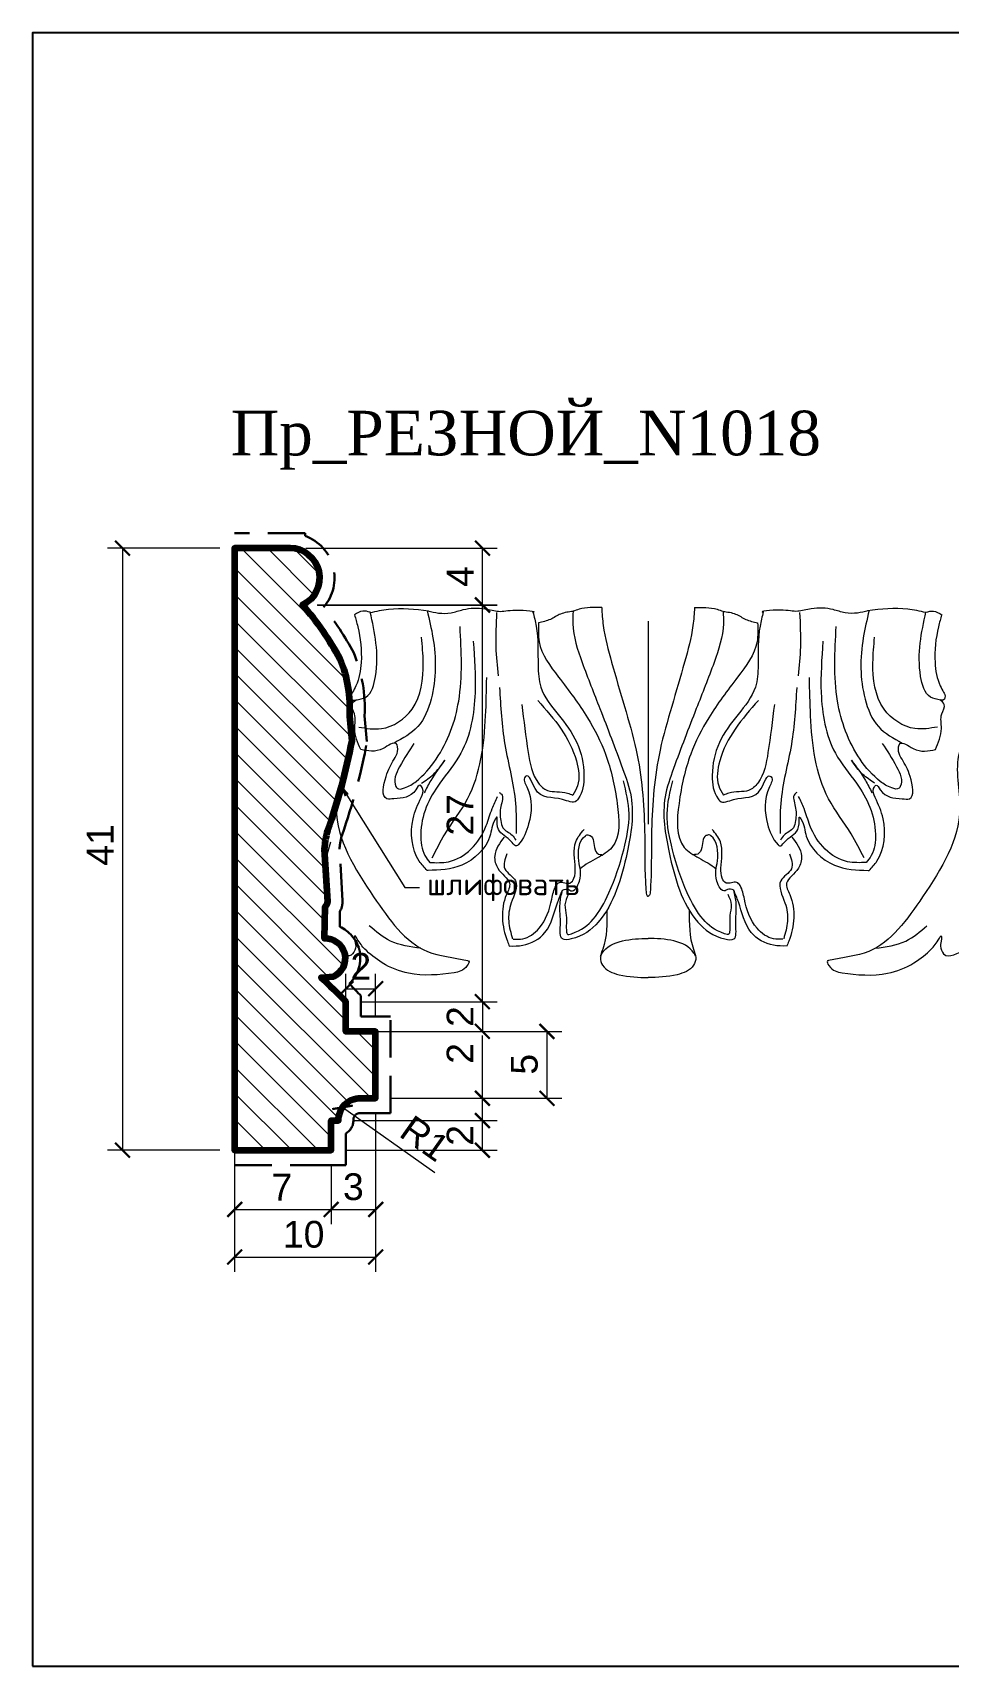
# Model space of a CAD drawing. Header units: millimetres. Extents: x 1315 to 1486, y 1419 to 1529.
# Drawn here: x 1315.1 to 1376.8, y 1419.3 to 1529.3 of the extents above; entities that cross this region are included whole.
import ezdxf
from ezdxf import colors
from ezdxf.entities.mleader import LeaderData, LeaderLine
from ezdxf.math import Vec2, Vec3

# ---------------------------------------------------------------- set-up
doc = ezdxf.new("R2010")
doc.units = ezdxf.units.MM
doc.linetypes.add('HIDDEN', pattern=[0.375, 0.25, -0.125])
for name, color, linetype, lineweight in [('0.15', 7, 'Continuous', 15), ('линия 50', 1, 'Continuous', 140), ('служебный слой РАЗМЕРЫ', 7, 'Continuous', 9)]:
    doc.layers.add(name, color=color, linetype=linetype, lineweight=lineweight)
doc.layers.add('Outside panel', color=7, linetype='Continuous', lineweight=18, true_color=0x7f5e57)
doc.layers.add('размеры в модели', color=7, linetype='Continuous')
doc.styles.add('ELECT', font='times.ttf')
doc.styles.get("Standard").update_dxf_attribs({"font": 'arial.ttf'})
doc.styles.add('ЕСКД профили текст', font='isocpeur.ttf')
doc.dimstyles.new('M_1', dxfattribs={"dimtxt": 1.8, "dimasz": 1, "dimexe": 1, "dimexo": 1, "dimgap": 0.6, "dimtad": 1, "dimdec": 0, "dimdsep": 46, "dimtxsty": 'Standard', "dimblk": 'ARCHTICK', "dimcen": -5, "dimclrd": 7, "dimclre": 7, "dimclrt": 7, "dimadec": 0, "dimazin": 0, "dimtfac": 1, "dimtdec": 0, "dimtmove": 0, "dimatfit": 3, "dimfxl": 1, "dimtolj": 1, "dimtzin": 0, "dimlwd": 5, "dimlwe": 5, "dimarcsym": 0})

# ---------------------------------------------------------------- blocks, each defined once
blk = doc.blocks.new('_ArchTick')
at = {"color": 0, "linetype": 'ByBlock', "const_width": 0.15}
blk.add_lwpolyline([(-0.5, -0.5), (0.5, 0.5)], dxfattribs=at)
blk = doc.blocks.new('*D13')
at = {"layer": 'Defpoints', "color": 0, "ltscale": 1000, "transparency": 16777216}
for p in [(1332.492725626344, 1494.554539675559), (1345.391063449915, 1494.554539675559), (1333.261223725287, 1490.737506206101)]:
    blk.add_point(p, dxfattribs=at)
at = {"layer": 'размеры в модели', "color": 7, "lineweight": 5, "ltscale": 1000, "transparency": 16777216}
for p, q in [((1333.492725626344, 1494.554539675559), (1346.391063449915, 1494.554539675559)), ((1345.391063449915, 1490.737506206101), (1345.391063449915, 1494.554539675559)), ((1334.261223725287, 1490.737506206101), (1346.391063449915, 1490.737506206101))]:
    blk.add_line(p, q, dxfattribs=at)
for p, rotation in [((1345.391063449915, 1494.554539675559), 90), ((1345.391063449915, 1490.737506206101), 270)]:
    blk.add_blockref('_ArchTick', p, dxfattribs=dict(at, rotation=rotation))
at = {"layer": 'размеры в модели', "color": 7, "ltscale": 1000, "transparency": 16777216, "insert": (1343.891063449915, 1492.64602294088), "char_height": 1.8, "attachment_point": 5, "rotation": 90}
blk.add_mtext('\\A1;4', dxfattribs=at)
blk = doc.blocks.new('*D12')
at = {"layer": 'Defpoints', "color": 0, "ltscale": 1000, "transparency": 16777216}
for p in [(1333.276792622939, 1490.719839302296), (1345.391063449915, 1490.719839302296), (1336.197555698524, 1464.016533544167)]:
    blk.add_point(p, dxfattribs=at)
at = {"layer": 'размеры в модели', "color": 7, "lineweight": 5, "ltscale": 1000, "transparency": 16777216}
for p, q in [((1334.276792622939, 1490.719839302296), (1346.391063449915, 1490.719839302296)), ((1345.391063449915, 1464.016533544167), (1345.391063449915, 1490.719839302296)), ((1337.197555698524, 1464.016533544167), (1346.391063449915, 1464.016533544167))]:
    blk.add_line(p, q, dxfattribs=at)
for p, rotation in [((1345.391063449915, 1490.719839302296), 90), ((1345.391063449915, 1464.016533544167), 270)]:
    blk.add_blockref('_ArchTick', p, dxfattribs=dict(at, rotation=rotation))
at = {"layer": 'размеры в модели', "color": 7, "ltscale": 1000, "transparency": 16777216, "insert": (1343.887379957419, 1476.598952383105), "char_height": 1.8, "attachment_point": 5, "rotation": 90}
blk.add_mtext('\\A1;27', dxfattribs=at)
blk = doc.blocks.new('*D11')
at = {"layer": 'Defpoints', "color": 0, "ltscale": 1000, "transparency": 16777216}
for p in [(1338.197555698524, 1457.516533544196), (1335.197555698524, 1454.016533544225), (1338.197555698524, 1450.027645040765)]:
    blk.add_point(p, dxfattribs=at)
at = {"layer": 'размеры в модели', "color": 7, "lineweight": 5, "ltscale": 1000, "transparency": 16777216}
for p, q in [((1338.197555698524, 1456.516533544196), (1338.197555698524, 1449.027645040765)), ((1335.197555698524, 1453.016533544225), (1335.197555698524, 1449.027645040765)), ((1335.197555698524, 1450.027645040765), (1338.197555698524, 1450.027645040765))]:
    blk.add_line(p, q, dxfattribs=at)
at = {"layer": 'размеры в модели', "color": 7, "lineweight": 5, "ltscale": 1000, "transparency": 16777216, "rotation": 180}
blk.add_blockref('_ArchTick', (1335.197555698524, 1450.027645040765), dxfattribs=at)
at = {"layer": 'размеры в модели', "color": 7, "lineweight": 5, "ltscale": 1000, "transparency": 16777216}
blk.add_blockref('_ArchTick', (1338.197555698524, 1450.027645040765), dxfattribs=at)
at = {"layer": 'размеры в модели', "color": 7, "ltscale": 1000, "transparency": 16777216, "insert": (1336.697555698524, 1451.547290334081), "char_height": 1.8, "attachment_point": 5}
blk.add_mtext('\\A1;3', dxfattribs=at)
blk = doc.blocks.new('*D10')
at = {"layer": 'Defpoints', "color": 0, "ltscale": 1000, "transparency": 16777216}
for p in [(1328.697555698524, 1454.016533544196), (1335.197555698524, 1454.016533544225), (1335.197555698524, 1450.027645040765)]:
    blk.add_point(p, dxfattribs=at)
at = {"layer": 'размеры в модели', "color": 7, "lineweight": 5, "ltscale": 1000, "transparency": 16777216}
for p, q in [((1328.697555698524, 1453.016533544196), (1328.697555698524, 1449.027645040765)), ((1335.197555698524, 1453.016533544225), (1335.197555698524, 1449.027645040765)), ((1328.697555698524, 1450.027645040765), (1335.197555698524, 1450.027645040765))]:
    blk.add_line(p, q, dxfattribs=at)
at = {"layer": 'размеры в модели', "color": 7, "lineweight": 5, "ltscale": 1000, "transparency": 16777216, "rotation": 180}
blk.add_blockref('_ArchTick', (1328.697555698524, 1450.027645040765), dxfattribs=at)
at = {"layer": 'размеры в модели', "color": 7, "lineweight": 5, "ltscale": 1000, "transparency": 16777216}
blk.add_blockref('_ArchTick', (1335.197555698524, 1450.027645040765), dxfattribs=at)
at = {"layer": 'размеры в модели', "color": 7, "ltscale": 1000, "transparency": 16777216, "insert": (1331.883694346714, 1451.527645040765), "char_height": 1.8, "attachment_point": 5}
blk.add_mtext('\\A1;7', dxfattribs=at)
blk = doc.blocks.new('*D9')
at = {"layer": 'Defpoints', "color": 0, "ltscale": 1000, "transparency": 16777216}
for p in [(1338.197555698524, 1464.893359070218), (1336.197555698524, 1462.016533544225), (1338.197555698524, 1462.016533544225)]:
    blk.add_point(p, dxfattribs=at)
at = {"layer": 'размеры в модели', "color": 7, "lineweight": 5, "ltscale": 1000, "transparency": 16777216}
for p, q in [((1336.197555698524, 1463.016533544225), (1336.197555698524, 1465.893359070218)), ((1338.197555698524, 1463.016533544225), (1338.197555698524, 1465.893359070218)), ((1336.197555698524, 1464.893359070218), (1338.197555698524, 1464.893359070218))]:
    blk.add_line(p, q, dxfattribs=at)
at = {"layer": 'размеры в модели', "color": 7, "lineweight": 5, "ltscale": 1000, "transparency": 16777216, "rotation": 180}
blk.add_blockref('_ArchTick', (1336.197555698524, 1464.893359070218), dxfattribs=at)
at = {"layer": 'размеры в модели', "color": 7, "lineweight": 5, "ltscale": 1000, "transparency": 16777216}
blk.add_blockref('_ArchTick', (1338.197555698524, 1464.893359070218), dxfattribs=at)
at = {"layer": 'размеры в модели', "color": 7, "ltscale": 1000, "transparency": 16777216, "insert": (1337.197555698524, 1466.397042562715), "char_height": 1.8, "attachment_point": 5}
blk.add_mtext('\\A1;2', dxfattribs=at)
blk = doc.blocks.new('*D8')
at = {"layer": 'Defpoints', "color": 0, "ltscale": 1000, "transparency": 16777216}
for p in [(1336.197555698582, 1464.016533544167), (1336.197555698524, 1462.016533544226), (1345.391063449915, 1462.016533544226)]:
    blk.add_point(p, dxfattribs=at)
at = {"layer": 'размеры в модели', "color": 7, "lineweight": 5, "ltscale": 1000, "transparency": 16777216}
for p, q in [((1337.197555698582, 1464.016533544167), (1346.391063449915, 1464.016533544167)), ((1345.391063449915, 1464.016533544167), (1345.391063449915, 1462.016533544226)), ((1337.197555698524, 1462.016533544226), (1346.391063449915, 1462.016533544226))]:
    blk.add_line(p, q, dxfattribs=at)
for p, rotation in [((1345.391063449915, 1464.016533544167), 90), ((1345.391063449915, 1462.016533544226), 270)]:
    blk.add_blockref('_ArchTick', p, dxfattribs=dict(at, rotation=rotation))
at = {"layer": 'размеры в модели', "color": 7, "ltscale": 1000, "transparency": 16777216, "insert": (1343.887379957419, 1463.016533544196), "char_height": 1.8, "attachment_point": 5, "rotation": 90}
blk.add_mtext('\\A1;2', dxfattribs=at)
blk = doc.blocks.new('*D7')
at = {"layer": 'Defpoints', "color": 0, "ltscale": 1000, "transparency": 16777216}
for p in [(1338.197555698524, 1462.016533544197), (1338.197555698524, 1457.516533544226), (1349.739745177048, 1457.516533544226)]:
    blk.add_point(p, dxfattribs=at)
at = {"layer": 'размеры в модели', "color": 7, "lineweight": 5, "ltscale": 1000, "transparency": 16777216}
for p, q in [((1339.197555698524, 1462.016533544197), (1350.739745177048, 1462.016533544197)), ((1349.739745177048, 1462.016533544197), (1349.739745177048, 1457.516533544226)), ((1339.197555698524, 1457.516533544226), (1350.739745177048, 1457.516533544226))]:
    blk.add_line(p, q, dxfattribs=at)
for p, rotation in [((1349.739745177048, 1462.016533544197), 90), ((1349.739745177048, 1457.516533544226), 270)]:
    blk.add_blockref('_ArchTick', p, dxfattribs=dict(at, rotation=rotation))
at = {"layer": 'размеры в модели', "color": 7, "ltscale": 1000, "transparency": 16777216, "insert": (1348.224397291646, 1459.803753573065), "char_height": 1.8, "attachment_point": 5, "rotation": 90}
blk.add_mtext('\\A1;5', dxfattribs=at)
blk = doc.blocks.new('*D6')
at = {"layer": 'Defpoints', "color": 0, "ltscale": 1000, "transparency": 16777216}
for p in [(1338.197555698524, 1457.516533544197), (1335.697555698524, 1456.016533544197), (1345.387472821585, 1456.016533544197)]:
    blk.add_point(p, dxfattribs=at)
at = {"layer": 'размеры в модели', "color": 7, "lineweight": 5, "ltscale": 1000, "transparency": 16777216}
for p, q in [((1345.387472821585, 1457.516533544197), (1345.387472821585, 1461.730453632471)), ((1339.197555698524, 1457.516533544197), (1346.387472821585, 1457.516533544197)), ((1345.387472821585, 1456.016533544197), (1345.387472821585, 1457.516533544197)), ((1336.697555698524, 1456.016533544197), (1346.387472821585, 1456.016533544197))]:
    blk.add_line(p, q, dxfattribs=at)
for p, rotation in [((1345.387472821585, 1457.516533544197), 90), ((1345.387472821585, 1456.016533544197), 270)]:
    blk.add_blockref('_ArchTick', p, dxfattribs=dict(at, rotation=rotation))
at = {"layer": 'размеры в модели', "color": 7, "ltscale": 1000, "transparency": 16777216, "insert": (1343.883789329089, 1460.534341763439), "char_height": 1.8, "attachment_point": 5, "rotation": 90}
blk.add_mtext('\\A1;2', dxfattribs=at)
blk = doc.blocks.new('*D5')
at = {"layer": 'Defpoints', "color": 0, "ltscale": 1000, "transparency": 16777216}
for p in [(1335.697555698524, 1456.016533544197), (1345.385892945178, 1456.016533544197), (1335.197555698524, 1454.016533544226)]:
    blk.add_point(p, dxfattribs=at)
at = {"layer": 'размеры в модели', "color": 7, "lineweight": 5, "ltscale": 1000, "transparency": 16777216}
for p, q in [((1336.697555698524, 1456.016533544197), (1346.385892945178, 1456.016533544197)), ((1345.385892945178, 1454.016533544226), (1345.385892945178, 1456.016533544197)), ((1336.197555698524, 1454.016533544226), (1346.385892945178, 1454.016533544226))]:
    blk.add_line(p, q, dxfattribs=at)
for p, rotation in [((1345.385892945178, 1456.016533544197), 90), ((1345.385892945178, 1454.016533544226), 270)]:
    blk.add_blockref('_ArchTick', p, dxfattribs=dict(at, rotation=rotation))
at = {"layer": 'размеры в модели', "color": 7, "ltscale": 1000, "transparency": 16777216, "insert": (1343.882209452682, 1455.016533544211), "char_height": 1.8, "attachment_point": 5, "rotation": 90}
blk.add_mtext('\\A1;2', dxfattribs=at)
blk = doc.blocks.new('*D4')
at = {"layer": 'Defpoints', "color": 0, "ltscale": 1000, "transparency": 16777216}
for p in [(1335.964784229011, 1456.903062356211), (1337.15261882958, 1456.061470413155)]:
    blk.add_point(p, dxfattribs=at)
at = {"layer": 'размеры в модели', "color": 7, "lineweight": 5, "ltscale": 1000, "transparency": 16777216}
blk.add_line((1342.178746449782, 1452.500411905594), (1335.964784229011, 1456.903062356211), dxfattribs=at)
at = {"layer": 'размеры в модели', "color": 7, "lineweight": 5, "ltscale": 1000, "transparency": 16777216, "rotation": 144.6820708330121}
blk.add_blockref('_ArchTick', (1335.964784229011, 1456.903062356211), dxfattribs=at)
at = {"layer": 'размеры в модели', "color": 7, "ltscale": 1000, "transparency": 16777216, "insert": (1341.516039339641, 1454.812793211395), "char_height": 1.8, "attachment_point": 5, "rotation": 324.68207083301206}
blk.add_mtext('\\A1;R1', dxfattribs=at)
blk = doc.blocks.new('*D3')
at = {"layer": 'Defpoints', "color": 0, "ltscale": 1000, "transparency": 16777216}
for p in [(1328.697555698524, 1494.555593104215), (1321.139385520491, 1454.016533544197), (1328.697555698524, 1454.016533544197)]:
    blk.add_point(p, dxfattribs=at)
at = {"layer": 'размеры в модели', "color": 7, "lineweight": 5, "ltscale": 1000, "transparency": 16777216}
for p, q in [((1327.697555698524, 1494.555593104215), (1320.139385520491, 1494.555593104215)), ((1321.139385520491, 1494.555593104215), (1321.139385520491, 1454.016533544197)), ((1327.697555698524, 1454.016533544197), (1320.139385520491, 1454.016533544197))]:
    blk.add_line(p, q, dxfattribs=at)
for p, rotation in [((1321.139385520491, 1494.555593104215), 90), ((1321.139385520491, 1454.016533544197), 270)]:
    blk.add_blockref('_ArchTick', p, dxfattribs=dict(at, rotation=rotation))
at = {"layer": 'размеры в модели', "color": 7, "ltscale": 1000, "transparency": 16777216, "insert": (1319.635702027995, 1474.566391499593), "char_height": 1.8, "attachment_point": 5, "rotation": 90}
blk.add_mtext('\\A1;41', dxfattribs=at)
blk = doc.blocks.new('*D2')
at = {"layer": 'Defpoints', "color": 0, "ltscale": 1000, "transparency": 16777216}
for p in [(1328.697555698524, 1479.555593104185), (1338.197555698524, 1457.516533544196), (1338.197555698524, 1446.824653225307)]:
    blk.add_point(p, dxfattribs=at)
at = {"layer": 'размеры в модели', "color": 7, "lineweight": 5, "ltscale": 1000, "transparency": 16777216}
for p, q in [((1328.697555698524, 1478.555593104185), (1328.697555698524, 1445.824653225307)), ((1338.197555698524, 1456.516533544196), (1338.197555698524, 1445.824653225307)), ((1328.697555698524, 1446.824653225307), (1338.197555698524, 1446.824653225307))]:
    blk.add_line(p, q, dxfattribs=at)
at = {"layer": 'размеры в модели', "color": 7, "lineweight": 5, "ltscale": 1000, "transparency": 16777216, "rotation": 180}
blk.add_blockref('_ArchTick', (1328.697555698524, 1446.824653225307), dxfattribs=at)
at = {"layer": 'размеры в модели', "color": 7, "lineweight": 5, "ltscale": 1000, "transparency": 16777216}
blk.add_blockref('_ArchTick', (1338.197555698524, 1446.824653225307), dxfattribs=at)
at = {"layer": 'размеры в модели', "color": 7, "ltscale": 1000, "transparency": 16777216, "insert": (1333.348921011446, 1448.343684603206), "char_height": 1.8, "attachment_point": 5}
blk.add_mtext('\\A1;10', dxfattribs=at)

msp = doc.modelspace()

# ---------------------------------------------------------------- hatches: boundary and pattern name
at = {"layer": 'Outside panel', "ltscale": 1000}
h = msp.add_hatch(dxfattribs=at)
h.set_pattern_fill('ANSI31', color=256, scale=10, angle=90)
h.set_pattern_definition([(135, (-308694.5915703208, 93377.60410430905), (-0.8838834764831844, -0.8838834764831844), [])])
edge = h.paths.add_edge_path()
edge.add_line((1332.439094960351, 1494.555561328652), (1332.439095049933, 1494.555593104214))
edge.add_line((1332.439095049933, 1494.555593104214), (1328.697555698524, 1494.555593104214))
edge.add_line((1328.697555698524, 1494.555593104214), (1328.697555698524, 1454.016533544225))
edge.add_line((1328.697555698524, 1454.016533544225), (1334.697555698524, 1454.016533544225))
edge.add_line((1334.697555698524, 1454.016533544225), (1335.197555698524, 1454.016533544225))
edge.add_line((1335.197555698524, 1454.016533544225), (1335.197555698524, 1456.016533544225))
edge.add_line((1335.197555698524, 1456.016533544225), (1335.697555698524, 1456.016533544225))
edge.add_arc((1337.152618829812, 1456.061470412966), 1.455756860951601, 88.23109060851931, 181.7689093925903, ccw=False)
edge.add_line((1337.197555698524, 1457.516533544225), (1338.197555698524, 1457.516533544225))
edge.add_line((1338.197555698524, 1457.516533544225), (1338.197555698524, 1462.016533544225))
edge.add_line((1338.197555698524, 1462.016533544225), (1336.197555698524, 1462.016533544225))
edge.add_line((1336.197555698524, 1462.016533544225), (1336.197555698524, 1464.016533544225))
edge.add_arc((1308.805838599579, 1437.5252708179), 38.10634023970042, 44.04260244160818, 47.54826899754487)
edge.add_line((1334.52643111518, 1465.641890229028), (1335.349755726067, 1465.702484999576))
edge.add_arc((1334.781105112179, 1466.96301476302), 1.382858924548212, 294.2811039562166, 373.3406528929414)
edge.add_arc((1334.807185192254, 1466.891185673343), 1.37615161427066, 16.50269336545716, 91.86740548033045)
edge.add_line((1334.762341084377, 1468.266606434943), (1334.799908229335, 1470.437761742225))
edge.add_arc((1334.575619375228, 1470.755921386193), 0.389269892397121, 305.1821891576291, 360.4407899179909)
edge.add_line((1334.964877748058, 1470.75891610156), (1334.759196537325, 1474.285964860286))
edge.add_arc((1340.059632714849, 1474.008441778842), 5.307696556203775, 162.9864930525813, 177.0028136788395, ccw=False)
edge.add_arc((1296.606976437743, 1489.118997378562), 40.70159614506601, 340.5432019164713, 349.3315906809222)
edge.add_line((1336.605046168504, 1481.584122026627), (1336.450166969396, 1483.243624134218))
edge.add_arc((1327.860989483841, 1483.788802770297), 8.606462085178148, 356.3681519264343, 382.4457545450338)
edge.add_arc((1318.544110312196, 1477.752407637523), 19.62667093650087, 28.35851203430783, 41.42237469766766)
edge.add_arc((1332.427821042958, 1492.555593104214), 2.00000000000195, 294.6265038197365, 450)

# ---------------------------------------------------------------- linework, layer by layer
at = {"color": 6, "ltscale": 1000}
msp.add_lwpolyline([(1315.088132915806, 1419.264722877682), (1480.088132915806, 1419.264722877682), (1480.088132915806, 1529.264722877682), (1315.088132915806, 1529.264722877682)], close=True, dxfattribs=at)
at = {"layer": '0.15', "color": 7, "ltscale": 1000}
msp.add_line((1356.554256965184, 1489.642428469768), (1356.554256965184, 1475.980610134455), dxfattribs=at)
msp.add_line((1356.554256965184, 1489.642428469768), (1356.554256965184, 1475.980610134455), dxfattribs=at)
msp.add_line((1356.554256965184, 1489.642428469768), (1356.554256965184, 1475.980610134455), dxfattribs=at)
msp.add_line((1356.554256965184, 1489.642428469768), (1356.554256965184, 1475.980610134455), dxfattribs=at)
for points in [[(1337.84018144356, 1490.212349200676), (1339.062048153672, 1490.447121438305), (1341.765748247224, 1490.339035367007)], [(1341.719346883194, 1490.344493760433), (1342.440034050447, 1490.186827203779), (1343.278957175742, 1490.203275084201), (1344.084976679831, 1490.416993098621), (1345.565401202952, 1490.466284524355), (1346.470131570775, 1490.3019101512), (1347.654542718967, 1490.384097337777), (1348.800091187422, 1490.226731140512), (1348.773027408704, 1490.219722964623)], [(1353.427459220355, 1490.555593104185), (1351.90578595451, 1490.437461572026), (1351.504385618678, 1490.303789908965)], [(1353.427459220355, 1490.555593104185), (1353.531892452924, 1489.347097639195), (1354.098287758836, 1486.874119657059), (1354.960458007827, 1483.897418810255), (1355.750144917471, 1480.956015636966), (1356.316301791416, 1475.560640921172), (1356.372929400368, 1472.094680901351), (1356.416562463342, 1471.397290771736), (1356.439690370997, 1471.237981301409), (1356.496081699803, 1471.138276074951), (1356.554256965126, 1471.115170460977)], [(1359.68105471013, 1490.555593104185), (1359.576621477445, 1489.347097639195), (1359.010226171416, 1486.874119657059), (1358.148055922426, 1483.897418810255), (1357.358369013014, 1480.956015636966), (1356.792212139069, 1475.560640921172), (1356.735584530001, 1472.094680901351), (1356.691951467143, 1471.397290771736), (1356.668823559488, 1471.237981301409), (1356.612432230449, 1471.138276074951), (1356.554256965126, 1471.115170460977)], [(1359.68105471013, 1490.555593104185), (1361.202727975859, 1490.437461572026), (1361.604128311574, 1490.303789908965)], [(1371.389167047058, 1490.344493760433), (1370.668479880038, 1490.186827203779), (1369.829556754743, 1490.203275084201), (1369.023537250654, 1490.416993098621), (1367.5431127273, 1490.466284524355), (1366.638382359593, 1490.3019101512), (1365.453971211286, 1490.384097337777), (1364.308422742946, 1490.226731140512), (1364.335486521664, 1490.219722964623)], [(1375.268332486692, 1490.212349200676), (1374.046465776813, 1490.447121438305), (1371.342765683028, 1490.339035367007)], [(1336.773458237945, 1490.075660418366), (1336.989477664301, 1489.268200028684), (1337.222544981352, 1486.863937635844), (1336.870380861405, 1485.280555014495), (1336.640293944813, 1484.85478988144), (1336.564710988849, 1484.703730459089), (1336.646612393855, 1484.33247830113), (1336.86151361158, 1484.327316213919)], [(1337.832454134197, 1490.247292745127), (1337.326024485705, 1490.312353249868), (1336.773458237945, 1490.075660418366)], [(1336.86151361158, 1484.327316213949), (1337.529526230133, 1484.532985795722), (1338.190579055063, 1485.922910014106), (1337.832454134197, 1490.247292745127)], [(1341.666313091944, 1490.350724324959), (1342.056158469477, 1488.5247558339), (1341.935273426188, 1484.388348879056), (1341.038053667591, 1482.538197301994), (1339.435725164087, 1481.433882268841)], [(1346.345908479019, 1490.228025228073), (1346.295956967118, 1487.902869307694), (1346.445573070971, 1485.959721936928)], [(1351.503616964281, 1490.291088877417), (1350.659024828416, 1490.121192328599), (1349.97043310299, 1489.759965545378), (1349.17871952122, 1489.536326587197)], [(1351.504385618678, 1490.303789908936), (1351.479350254824, 1489.480194931817), (1352.109168482897, 1486.862841110498), (1353.306216529058, 1483.748186930166), (1354.839453748613, 1479.719813831118), (1355.405968270683, 1477.805698274689), (1355.136182419908, 1474.058453392001), (1353.200591136188, 1469.379318598945), (1351.380758607014, 1468.239245516419), (1350.78312870413, 1468.239245516419), (1350.647341658547, 1469.162154361951), (1350.620160406175, 1470.627947692232), (1350.78312870413, 1471.523704481191)], [(1361.604128311574, 1490.303789908936), (1361.629163675661, 1489.480194931817), (1360.999345447588, 1486.862841110498), (1359.802297401311, 1483.748186930166), (1358.269060181639, 1479.719813831118), (1357.702545659686, 1477.805698274689), (1357.972331510577, 1474.058453392001), (1359.907922794064, 1469.379318598945), (1361.727755323238, 1468.239245516419), (1362.325385226239, 1468.239245516419), (1362.461172271822, 1469.162154361951), (1362.488353524077, 1470.627947692232), (1362.325385226239, 1471.523704481191)], [(1361.604896966088, 1490.291088877417), (1362.449489101953, 1490.121192328599), (1363.138080827379, 1489.759965545378), (1363.929794409265, 1489.536326587197)], [(1366.762605451233, 1490.228025228073), (1366.81255696325, 1487.902869307694), (1366.662940859514, 1485.959721936928)], [(1371.442200838541, 1490.350724324959), (1371.052355461008, 1488.5247558339), (1371.17324050418, 1484.388348879056), (1372.070460262661, 1482.538197301994), (1373.672788766398, 1481.433882268841)], [(1376.247000318672, 1484.327316213949), (1375.578987700235, 1484.532985795722), (1374.91793487519, 1485.922910014106), (1375.276059796055, 1490.247292745127)], [(1375.276059796055, 1490.247292745127), (1375.782489444548, 1490.312353249868), (1376.335055692307, 1490.075660418366)], [(1376.335055692307, 1490.075660418366), (1376.119036266067, 1489.268200028684), (1375.885968949016, 1486.863937635844), (1376.238133069081, 1485.280555014495), (1376.468219985556, 1484.85478988144), (1376.543802941636, 1484.703730459089), (1376.46190153663, 1484.33247830113), (1376.247000318788, 1484.327316213919)], [(1337.054808042663, 1482.512507279254), (1338.580773085076, 1482.405778810786), (1340.655966326896, 1483.71722314259), (1341.403689197683, 1486.843312515961), (1341.296871644747, 1488.551229089029)], [(1340.779593338561, 1481.400943856101), (1339.811678480775, 1479.834792347563), (1339.565855049714, 1478.498963380345), (1339.642630165861, 1478.391503894931), (1340.134277027984, 1478.406855250007), (1340.917883920436, 1478.85214897757), (1342.270032007433, 1480.341491495343), (1343.791109193069, 1484.256818051213), (1343.881355719361, 1489.289242872528)], [(1372.328920591808, 1481.400943856101), (1373.29683544971, 1479.834792347563), (1373.542658880771, 1478.498963380345), (1373.465883764391, 1478.391503894931), (1372.974236902268, 1478.406855250007), (1372.190630009816, 1478.85214897757), (1370.838481923052, 1480.341491495343), (1369.3174047373, 1484.256818051213), (1369.227158210892, 1489.289242872528)], [(1376.053705887705, 1482.512507279254), (1374.527740845177, 1482.405778810786), (1372.452547603472, 1483.71722314259), (1371.704824732569, 1486.843312515961), (1371.811642285622, 1488.551229089029)], [(1344.774522133357, 1488.282893668536), (1344.894095800304, 1484.81703807972), (1343.937387248337, 1480.753576169136), (1342.515855438494, 1478.72067036523), (1341.60611799797, 1477.11373855636), (1341.237859715427, 1475.290895682348), (1341.522189920488, 1473.85481296782), (1341.854683397291, 1473.391557110528)], [(1368.333991797012, 1488.282893668536), (1368.214418129948, 1484.81703807972), (1369.171126682031, 1480.753576169136), (1370.592658491991, 1478.72067036523), (1371.502395932515, 1477.11373855636), (1371.870654215058, 1475.290895682348), (1371.586324009764, 1473.85481296782), (1371.253830532962, 1473.391557110528)], [(1342.004776365309, 1473.70772192295), (1342.873741927277, 1475.315123671284), (1344.389812040212, 1477.680015582093), (1345.606769161601, 1483.265245831859), (1345.68151760539, 1485.841192766962)], [(1346.542138046305, 1485.17706390662), (1346.901931991404, 1481.341627055601), (1347.621639097761, 1477.362806459798), (1347.659311359701, 1475.351778947628)], [(1366.56637588418, 1485.17706390662), (1366.206581938965, 1481.341627055601), (1365.486874832608, 1477.362806459798), (1365.449202570551, 1475.351778947628)], [(1371.103737565176, 1473.70772192295), (1370.234772002976, 1475.315123671284), (1368.718701890157, 1477.680015582093), (1367.501744768768, 1483.265245831859), (1367.426996324863, 1485.841192766962)], [(1337.190118224196, 1480.9896946302), (1336.79217515299, 1482.422122260203), (1336.770716269453, 1483.389309844144), (1336.598568338155, 1484.034118971929), (1336.89970800206, 1484.356497428085)], [(1348.047717149555, 1484.030411671902), (1348.477371681667, 1480.790544738466), (1349.160956334275, 1478.74124326964), (1349.785886705573, 1478.233813104915), (1350.41081707687, 1478.155750942326), (1351.113953156699, 1478.05816018517), (1351.485072623658, 1477.921512238998)], [(1349.124237800435, 1484.298172721985), (1350.690020993305, 1482.374345083746), (1351.728034870186, 1480.229123753579), (1351.798849185532, 1478.553841863872), (1351.485072623658, 1477.921512238998)], [(1363.984276129817, 1484.298172721985), (1362.418492936948, 1482.374345083746), (1361.380479060066, 1480.229123753579), (1361.309664744836, 1478.553841863872), (1361.623441306594, 1477.921512238998)], [(1365.06079678093, 1484.030411671902), (1364.631142248585, 1480.790544738466), (1363.947557595977, 1478.74124326964), (1363.322627224679, 1478.233813104915), (1362.697696853382, 1478.155750942326), (1361.99456077367, 1478.05816018517), (1361.62344130671, 1477.921512238998)], [(1375.918395706172, 1480.9896946302), (1376.316338777495, 1482.422122260203), (1376.337797660799, 1483.389309844144), (1376.509945592097, 1484.034118971929), (1376.208805928425, 1484.356497428085)], [(1341.669064055848, 1472.851596693446), (1341.140341011876, 1473.480219018293), (1340.722250433359, 1476.337711893688), (1341.257888006465, 1477.769042998316), (1341.363155751209, 1478.375630384948), (1341.193153708195, 1478.593995578292), (1340.908346638967, 1478.28691626171), (1339.428875843947, 1477.680120013098), (1338.951415687985, 1477.680120013098), (1338.897768479492, 1479.178913535168), (1339.44532765455, 1480.338306350252), (1339.679944779909, 1480.872418632087), (1339.575630763266, 1481.393529256045), (1338.702254208456, 1481.067861223823), (1337.190118224196, 1480.9896946302)], [(1371.439449874521, 1472.851596693446), (1371.968172918492, 1473.480219018293), (1372.386263496894, 1476.337711893688), (1371.850625923787, 1477.769042998316), (1371.745358179043, 1478.375630384948), (1371.915360222058, 1478.593995578292), (1372.200167291285, 1478.28691626171), (1373.679638086538, 1477.680120013098), (1374.157098242267, 1477.680120013098), (1374.21074545076, 1479.178913535168), (1373.663186275819, 1480.338306350252), (1373.428569150576, 1480.872418632087), (1373.53288316722, 1481.393529256045), (1374.406259721913, 1481.067861223823), (1375.918395706172, 1480.9896946302)], [(1341.291268491837, 1478.732471066756), (1342.088466010475, 1479.32208841803), (1342.854309716215, 1480.269329683502)], [(1342.854309716215, 1480.269329683502), (1341.917987103527, 1478.921961092212), (1341.473072920762, 1478.0832758375)], [(1370.254204214038, 1480.269329683502), (1371.190526826958, 1478.921961092212), (1371.635441009606, 1478.0832758375)], [(1371.817245438531, 1478.732471066756), (1371.020047919777, 1479.32208841803), (1370.254204214154, 1480.269329683502)], [(1351.185482768062, 1471.252758286046), (1350.95491898742, 1470.543724101382), (1351.043615705519, 1469.816936648971), (1351.061378892347, 1468.700203891985), (1351.096786049962, 1468.576087664227), (1351.398283361876, 1468.593840931975), (1352.852838009083, 1469.568756408928), (1353.917198626044, 1471.341367978308), (1354.910506495926, 1474.248465572422), (1355.271373385283, 1476.669228061186), (1354.88988212468, 1478.896949870887)], [(1361.923031162307, 1471.252758286046), (1362.153594942949, 1470.543724101382), (1362.064898224849, 1469.816936648971), (1362.047135038021, 1468.700203891985), (1362.011727880406, 1468.576087664227), (1361.710230568493, 1468.593840931975), (1360.255675921402, 1469.568756408928), (1359.191315304208, 1471.341367978308), (1358.198007434326, 1474.248465572422), (1357.837140544969, 1476.669228061186), (1358.218631805688, 1478.896949870887)], [(1341.854683397291, 1473.391557110528), (1343.109908860828, 1473.443146017988), (1344.614891883986, 1474.282718936094), (1345.652786544943, 1475.885577936479), (1346.045007247198, 1477.019541806305), (1346.413742393906, 1477.823660404418)], [(1346.529858796344, 1478.097791744654), (1346.672798803029, 1477.990593336752), (1346.637033997289, 1477.168773686393), (1346.625231611495, 1476.215893147626), (1346.76817161818, 1475.727573853506), (1347.387975700618, 1475.239202343884), (1347.638329340331, 1474.893796855173)], [(1366.578655134141, 1478.097791744654), (1366.435715127456, 1477.990593336752), (1366.47147993308, 1477.168773686393), (1366.48328231899, 1476.215893147626), (1366.340342312305, 1475.727573853506), (1365.720538229751, 1475.239202343884), (1365.470184589922, 1474.893796855173)], [(1371.253830532962, 1473.391557110528), (1369.998605069541, 1473.443146017988), (1368.493622046382, 1474.282718936094), (1367.455727385543, 1475.885577936479), (1367.063506683055, 1477.019541806305), (1366.694771536579, 1477.823660404418)], [(1346.865451889531, 1475.102972121673), (1346.219301067013, 1473.832308090172), (1346.427690667984, 1472.999105462248), (1346.88631469286, 1472.478360346748), (1347.219761897995, 1471.999283194946), (1347.011372296791, 1471.22853029711), (1346.740394285716, 1469.666294950581), (1347.073841490736, 1468.083173406685), (1347.219761897995, 1467.729047930563)], [(1347.468446513358, 1468.229429003663), (1348.106371430866, 1468.247913288298), (1349.206616069609, 1468.959401601165), (1350.066521214274, 1470.927455762252), (1350.362415373278, 1471.832976848524), (1350.57509675105, 1472.045493906593), (1351.296353665599, 1472.008525337264), (1351.555171642871, 1472.331948103292), (1351.645775817287, 1473.00923526796), (1351.683567295269, 1474.782421207779), (1352.240425319596, 1475.612438690612)], [(1352.435024083778, 1475.253560518144), (1352.656131577747, 1475.198891983015), (1352.977180316764, 1474.250658623172), (1353.326006388244, 1473.929898847298), (1353.488001431291, 1473.896803469393), (1353.493385678808, 1473.888074237093)], [(1360.673489846591, 1475.253560518144), (1360.452382352621, 1475.198891983015), (1360.131333613605, 1474.250658623172), (1359.782507542241, 1473.929898847298), (1359.620512499194, 1473.896803469393), (1359.61512825156, 1473.888074237093)], [(1365.640067416894, 1468.229429003663), (1365.002142499619, 1468.247913288298), (1363.90189786076, 1468.959401601165), (1363.041992716095, 1470.927455762252), (1362.746098557091, 1471.832976848524), (1362.533417179318, 1472.045493906593), (1361.812160264653, 1472.008525337264), (1361.553342287614, 1472.331948103292), (1361.462738113198, 1473.00923526796), (1361.424946635216, 1474.782421207779), (1360.868088610656, 1475.612438690612)], [(1366.243062040721, 1475.102972121673), (1366.889212863472, 1473.832308090172), (1366.680823262268, 1472.999105462248), (1366.222199237392, 1472.478360346748), (1365.88875203249, 1471.999283194946), (1366.097141633578, 1471.22853029711), (1366.368119644652, 1469.666294950581), (1366.034672439633, 1468.083173406685), (1365.88875203249, 1467.729047930563)], [(1347.031519803986, 1473.983994098435), (1346.902051207329, 1472.970804664827), (1347.614009272493, 1472.151648004652), (1347.333493980066, 1470.664237460118), (1347.160988400643, 1469.435502469827), (1347.419806377682, 1468.249897477039)], [(1366.076994126382, 1473.983994098435), (1366.206462722923, 1472.970804664827), (1365.49450465776, 1472.151648004652), (1365.775019950419, 1470.664237460118), (1365.947525529842, 1469.435502469827), (1365.688707552687, 1468.249897477039)], [(1347.203056202223, 1467.768215677988), (1348.103987110499, 1467.812279427013), (1349.606943461298, 1468.676236980533), (1350.471498030656, 1470.736399271987), (1350.78312870413, 1471.523704481191)], [(1365.905457728262, 1467.768215677988), (1365.004526819986, 1467.812279427013), (1363.501570469187, 1468.676236980533), (1362.637015899829, 1470.736399271987), (1362.325385226239, 1471.523704481191)], [(1353.780804135557, 1470.175212955157), (1353.495062630227, 1467.549626194752), (1353.341742902714, 1466.988997742821), (1353.488974686083, 1466.468252627321), (1354.599114254535, 1465.834304322136), (1356.554256965126, 1465.641890229013)], [(1359.327709794696, 1470.175212955157), (1359.613451300142, 1467.549626194752), (1359.766771027771, 1466.988997742821), (1359.619539244286, 1466.468252627321), (1358.50939967595, 1465.834304322136), (1356.554256965126, 1465.641890229013)], [(1341.248187316767, 1467.615853377556), (1339.194377934746, 1468.102388708237), (1337.767600620002, 1469.124037051803)], [(1371.860326613602, 1467.615853377556), (1373.914135995739, 1468.102388708237), (1375.340913310367, 1469.124037051803)], [(1353.351207694224, 1467.086191203558), (1353.462747161928, 1467.281508936776), (1356.554256965126, 1468.266606434943), (1356.556283637485, 1468.266606434943)], [(1359.757306236261, 1467.086191203558), (1359.645766768441, 1467.281508936776), (1356.554256965126, 1468.266606434943), (1356.552230292884, 1468.266606434943)]]:
    msp.add_spline(points, degree=3, dxfattribs=at)
for points, knots in [([(1348.791505891666, 1490.259876679043), (1348.874006031034, 1489.941407283473), (1349.177837183186, 1488.768549588331), (1349.104505453211, 1487.06603670117), (1349.214810740155, 1484.913820446349), (1350.53054807051, 1483.330949604595), (1351.902574338437, 1481.546425288801), (1352.342753708315, 1479.477593327578), (1352.155901389266, 1478.066286883721), (1351.571406892919, 1477.313303268947), (1350.376579296961, 1477.934731338228), (1349.012281641084, 1477.507090766328), (1348.545442569488, 1479.433576598934), (1348.107749731, 1478.998806350803), (1348.811111679253, 1477.80326636985), (1348.668517797672, 1476.269616311645), (1348.17576235691, 1474.955779572945), (1347.628889208612, 1474.419244743705), (1347.163689275458, 1475.10057117289), (1346.359048059396, 1475.369668592288), (1346.375188453541, 1476.132736934636), (1346.384970413474, 1476.433705881263)], [0, 0, 0, 0, 0.9831671469551172, 3.620803662593863, 5.106117638609419, 7.277245972471754, 9.551684317728597, 11.8293426374788, 13.4500227299434, 13.62285089613042, 14.56527118627993, 16.56051926552085, 17.60295583779683, 17.65593551344103, 18.3215023768141, 20.83623435307963, 22.41005855026645, 22.53086111565533, 22.90850639312149, 24.19015267139306, 25.01278796625375, 25.01278796625375, 25.01278796625375, 25.01278796625375]), ([(1349.17871952122, 1489.536326587255), (1349.157971588847, 1489.09844074427), (1349.093648896622, 1487.740908054515), (1350.683562812348, 1485.6585224712), (1352.429036992555, 1483.381909422427), (1353.896837854478, 1480.478506426149), (1354.497822228306, 1477.648052161905), (1354.765719507308, 1474.646568136461), (1353.091171489399, 1473.651666103684), (1352.318801645957, 1473.26068887478), (1351.97360937572, 1472.971601754278)], [0, 0, 0, 0, 1.290597193994421, 4.001106471891118, 7.363512483029888, 10.09875964574958, 13.51916390507788, 16.49112315493522, 17.68990328715084, 19.06008476211251, 19.06008476211251, 19.06008476211251, 19.06008476211251]), ([(1363.929794409149, 1489.536326587255), (1363.950542341405, 1489.09844074427), (1364.014865033747, 1487.740908054515), (1362.424951118021, 1485.6585224712), (1360.67947693793, 1483.381909422427), (1359.211676076007, 1480.478506426149), (1358.610691701946, 1477.648052161905), (1358.342794422944, 1474.646568136461), (1360.01734244097, 1473.651666103684), (1360.789712284412, 1473.26068887478), (1361.134904554532, 1472.971601754278)], [0, 0, 0, 0, 1.290597193994421, 4.001106471891118, 7.363512483029888, 10.09875964574958, 13.51916390507788, 16.49112315493522, 17.68990328715084, 19.06008476211251, 19.06008476211251, 19.06008476211251, 19.06008476211251]), ([(1364.317008038703, 1490.259876679043), (1364.234507899218, 1489.941407283473), (1363.930676747066, 1488.768549588331), (1364.004008477157, 1487.06603670117), (1363.89370319033, 1484.913820446349), (1362.577965859859, 1483.330949604595), (1361.205939592048, 1481.546425288801), (1360.765760222053, 1479.477593327578), (1360.952612541103, 1478.066286883721), (1361.537107037449, 1477.313303268947), (1362.731934633292, 1477.934731338228), (1364.096232289285, 1477.507090766328), (1364.563071360997, 1479.433576598934), (1365.000764199369, 1478.998806350803), (1364.297402250999, 1477.80326636985), (1364.439996132813, 1476.269616311645), (1364.932751573342, 1474.955779572945), (1365.47962472164, 1474.419244743705), (1365.944824654795, 1475.10057117289), (1366.749465870857, 1475.369668592288), (1366.733325476711, 1476.132736934636), (1366.723543517011, 1476.433705881263)], [0, 0, 0, 0, 0.9831671469551172, 3.620803662593863, 5.106117638609419, 7.277245972471754, 9.551684317728597, 11.8293426374788, 13.4500227299434, 13.62285089613042, 14.56527118627993, 16.56051926552085, 17.60295583779683, 17.65593551344103, 18.3215023768141, 20.83623435307963, 22.41005855026645, 22.53086111565533, 22.90850639312149, 24.19015267139306, 25.01278796625375, 25.01278796625375, 25.01278796625375, 25.01278796625375]), ([(1381.298901983489, 1483.770757487186), (1380.945649204379, 1483.744018197289), (1379.287999469041, 1483.6122997647), (1376.789123643375, 1480.938084388818), (1378.238560202717, 1476.037591813012), (1375.382823005271, 1471.465858155625), (1372.337500431993, 1467.193715730853), (1369.664027433562, 1467.012355004084), (1368.554843185189, 1466.743150267368), (1368.901111133233, 1466.100746312466), (1370.240825699828, 1465.84057290386), (1372.374884518165, 1465.675378692304), (1374.361097630066, 1466.469867557109), (1375.589869253989, 1467.449814398915), (1375.997744373697, 1467.970494244768), (1376.336641701822, 1468.565813952297), (1376.33113064554, 1468.08416941945), (1376.180873849149, 1467.777229722906), (1376.58717220365, 1466.725337641601), (1377.969493003515, 1467.725127044945), (1379.5089662879, 1467.552359882942), (1379.810961284162, 1468.959710042454), (1379.524051811499, 1469.85350881211), (1380.188735775369, 1470.403685438647), (1381.062577419169, 1469.574400328795), (1383.000870647094, 1468.731287242608), (1382.964067256496, 1471.091647964025), (1382.894690529745, 1472.784945271993), (1381.123297932045, 1473.705287566929), (1380.176071727368, 1474.879863548467), (1379.774596023093, 1475.7467806967), (1379.66297086114, 1475.98781587253)], [0.02257629039930964, 0.02257629039930964, 0.02257629039930964, 0.02257629039930964, 1.08113259221189, 4.993078720459179, 8.78192015907348, 15.2403433357732, 20.40290643715863, 23.18306649712326, 23.24891826236252, 23.57219626846858, 24.58820823901637, 27.65186643210368, 29.56138105243171, 31.04379933588686, 31.96163603703652, 32.17803746302418, 32.39170182580653, 32.88876681638275, 33.45478558372667, 35.05150180102498, 36.42527847404707, 37.63052364259211, 38.57822979119727, 39.02866024037746, 39.73472260166245, 41.7533204373781, 43.38175842557678, 45.12332452842904, 46.75234824814417, 48.81755288791267, 49.61288968523717, 49.61288968523717, 49.61288968523717, 49.61288968523717]), ([(1335.548210562625, 1477.278380266911), (1335.546007289853, 1477.195567428131), (1335.5256042941, 1474.987964499622), (1337.725690925214, 1471.465858155625), (1340.771013498375, 1467.193715730853), (1343.44448649669, 1467.012355004084), (1344.553670745179, 1466.743150267368), (1344.207402797136, 1466.100746312466), (1342.867688230424, 1465.84057290386), (1340.733629412203, 1465.675378692304), (1338.747416300419, 1466.469867557109), (1337.518644676264, 1467.449814398915), (1337.110769556672, 1467.970494244768), (1336.77187222843, 1468.565813952297), (1336.777383284829, 1468.08416941945), (1336.927640081336, 1467.777229722906), (1336.673815692262, 1467.1200873499), (1336.346599470544, 1467.084807501404), (1336.154765192838, 1467.122252911297)], [8.53103112064026, 8.53103112064026, 8.53103112064026, 8.53103112064026, 8.78192015907348, 15.2403433357732, 20.40290643715863, 23.18306649712326, 23.24891826236252, 23.57219626846858, 24.58820823901637, 27.65186643210368, 29.56138105243171, 31.04379933588686, 31.96163603703652, 32.17803746302418, 32.39170182580653, 32.88876681638275, 33.45478558372667, 34.05334307065081, 34.05334307065081, 34.05334307065081, 34.05334307065081]), ([(1346.384970413474, 1476.433705881263), (1346.375688640353, 1476.447956830929), (1346.345372776454, 1476.459430396029), (1346.006695282133, 1475.953403918855), (1346.009442530059, 1474.684503745371), (1344.187858092551, 1472.932916186397), (1342.47431465513, 1472.880964735519), (1341.6876993265, 1472.852276334594), (1341.669064055848, 1472.851596693446)], [0.2704138030614286, 0.2704138030614286, 0.2704138030614286, 0.2704138030614286, 0.3552115928111328, 0.4915803199766776, 1.732232364482666, 4.440523987752961, 6.746259859115206, 6.802209244040199, 6.802209244040199, 6.802209244040199, 6.802209244040199]), ([(1366.723543516895, 1476.433705881263), (1366.732825290015, 1476.447956830929), (1366.763141153799, 1476.459430396029), (1367.10181864812, 1475.953403918855), (1367.099071400193, 1474.684503745371), (1368.920655837934, 1472.932916186397), (1370.634199275122, 1472.880964735519), (1371.420814603985, 1472.852276334594), (1371.439449874404, 1472.851596693446)], [0.2704138030614286, 0.2704138030614286, 0.2704138030614286, 0.2704138030614286, 0.3552115928111328, 0.4915803199766776, 1.732232364482666, 4.440523987752961, 6.746259859115206, 6.802209244040199, 6.802209244040199, 6.802209244040199, 6.802209244040199]), ([(1350.78312870413, 1471.523704481191), (1350.929967770538, 1471.576956644447), (1351.136520319804, 1471.651864299052), (1351.560178586235, 1471.309840013793), (1352.175255547463, 1472.447747483613), (1351.768232608167, 1473.499236652158), (1351.861117307515, 1474.918175310184), (1352.398671154817, 1475.233473845114), (1352.435024083778, 1475.253560518115)], [0, 0, 0, 0, 0.4269905878348443, 0.6006303129436957, 1.464648384653958, 2.822575471657172, 4.569448366878785, 4.693329398569441, 4.693329398569441, 4.693329398569441, 4.693329398569441]), ([(1362.325385226239, 1471.523704481191), (1362.178546159714, 1471.576956644447), (1361.971993610448, 1471.651864299052), (1361.548335344018, 1471.309840013793), (1360.933258383022, 1472.447747483613), (1361.340281322318, 1473.499236652158), (1361.247396622737, 1474.918175310184), (1360.709842775435, 1475.233473845114), (1360.673489846591, 1475.253560518115)], [0, 0, 0, 0, 0.4269905878348443, 0.6006303129436957, 1.464648384653958, 2.822575471657172, 4.569448366878785, 4.693329398569441, 4.693329398569441, 4.693329398569441, 4.693329398569441])]:
    msp.add_open_spline(points, degree=3, knots=knots, dxfattribs=at)
msp.add_open_spline([(1334.802794425701, 1473.538342472453), (1334.939276738278, 1473.948539454923), (1335.060660169645, 1474.367203442638), (1335.182043601129, 1474.785867430324)], degree=3, dxfattribs=at)
at = {"layer": 'линия 50', "color": 1, "linetype": 'HIDDEN', "lineweight": 30, "ltscale": 10, "true_color": 0xff0909}
msp.add_lwpolyline([(1328.697555698524, 1453.016533544225), (1334.697555698524, 1453.016533544225), (1336.197555698524, 1453.016533544225), (1336.197555698524, 1455.150508140443, 0.2762389752413522), (1336.697079156245, 1456.047401932996, -0.4396492083177188), (1337.177755712019, 1456.516533544225), (1339.197555698524, 1456.516533544225), (1339.197555698524, 1463.016533544225), (1337.197555698524, 1463.016533544225), (1337.197555698524, 1464.417950995161, 0.00720371316388437), (1336.410982171841, 1465.224763508199, 0.2719133862964919), (1337.093143817398, 1467.539637412785, 0.2221296421679106), (1335.776231845794, 1469.060758229691), (1335.794012921699, 1470.088397603944, 0.1339674869259002), (1335.964200500934, 1470.79966257144), (1335.760890558606, 1474.286048504695, -0.05700919032787169), (1335.934627154154, 1475.249642304316, 0.03907873696006717), (1337.613698491197, 1481.537977164986), (1337.452922580833, 1483.260661447839, 0.1135376669991979), (1336.719534502783, 1487.505023154092, 0.04480461467561486), (1334.691454680706, 1490.586846611124, 0.5276164290859052), (1333.441420864383, 1495.379175120393), (1333.441918221546, 1495.555593104214), (1328.697555698524, 1495.555593104214)], format="xyb", dxfattribs=at)
at = {"layer": 'линия 50', "color": 7}
msp.add_lwpolyline([(1332.439094960351, 1494.555561328652), (1332.439095049933, 1494.555593104214), (1328.697555698524, 1494.555593104214), (1328.697555698524, 1454.016533544225), (1328.697555698524, 1454.016533544225), (1334.697555698524, 1454.016533544225), (1335.197555698524, 1454.016533544225), (1335.197555698524, 1456.016533544225), (1335.697555698524, 1456.016533544225, -0.4324165558071137), (1337.197555698524, 1457.516533544225), (1338.197555698524, 1457.516533544225), (1338.197555698524, 1462.016533544225), (1336.197555698524, 1462.016533544225), (1336.197555698524, 1464.016533544225, 0.01529754908737411), (1334.52643111518, 1465.641890229028), (1335.349755726067, 1465.702484999576, 0.3593300393663915), (1336.126648143701, 1467.282095874307, 0.3412299471471586), (1334.762341084377, 1468.266606434943), (1334.799908229335, 1470.437761742225, 0.2458946958416562), (1334.964877748058, 1470.75891610156), (1334.759196537325, 1474.285964860286, -0.06123409902318851), (1334.984223223186, 1475.561458592882, 0.0383653867396456), (1336.605046168504, 1481.584122026627), (1336.450166969396, 1483.243624134218, 0.1142786223934015), (1335.815438295318, 1487.074823727202, 0.05706367149465808), (1333.261223725287, 1490.7375062061, 0.8052677967273738), (1332.427821042958, 1494.555593104214)], format="xyb", dxfattribs=at)

# ---------------------------------------------------------------- texts
at = {"color": 7, "ltscale": 1000, "style": 'ELECT'}
msp.add_text('Пр_РЕЗНОЙ_N1018', height=3, dxfattribs=at).set_placement((1328.426729591924, 1500.805653320462))

# ---------------------------------------------------------------- dimensions: what is measured, and where the dimension line sits
at = {"layer": 'размеры в модели', "color": 0, "ltscale": 1000}
for base, p1, p2, picture, middle in [((1321.139385520491, 1454.016533544197), (1328.697555698524, 1494.555593104214), (1328.697555698524, 1454.016533544196), '*D3', (1321.139385520491, 1474.566391499593)), ((1345.391063449915, 1494.554539675559), (1333.261223725287, 1490.7375062061), (1332.492725626344, 1494.554539675559), '*D13', (1345.391063449915, 1492.64602294088)), ((1345.391063449915, 1490.719839302296), (1336.197555698524, 1464.016533544167), (1333.276792622939, 1490.719839302295), '*D12', (1345.391063449915, 1476.598952383105)), ((1345.391063449915, 1462.016533544226), (1336.197555698582, 1464.016533544167), (1336.197555698524, 1462.016533544225), '*D8', (1345.391063449915, 1463.016533544196)), ((1349.739745177048, 1457.516533544226), (1338.197555698524, 1462.016533544196), (1338.197555698524, 1457.516533544225), '*D7', (1349.739745177048, 1459.803753573065)), ((1345.387472821585, 1456.016533544197), (1338.197555698524, 1457.516533544196), (1335.697555698524, 1456.016533544196), '*D6', (1345.387472821585, 1460.534341763439)), ((1345.385892945178, 1456.016533544197), (1335.197555698524, 1454.016533544225), (1335.697555698524, 1456.016533544196), '*D5', (1345.385892945178, 1455.016533544211))]:
    dim = msp.add_linear_dim(base=base, p1=p1, p2=p2, angle=90, dimstyle='M_1', override={"dimtxt": 1.8}, dxfattribs=at)
    dim.commit()
    dim.dimension.update_dxf_attribs({"geometry": picture, "text_midpoint": middle, "dimtype": 128})
for base, p1, p2, picture, middle in [((1338.197555698524, 1446.824653225307), (1328.697555698524, 1479.555593104185), (1338.197555698524, 1457.516533544196), '*D2', (1333.348921011446, 1446.824653225307)), ((1338.197555698524, 1464.893359070218), (1336.197555698524, 1462.016533544225), (1338.197555698524, 1462.016533544225), '*D9', (1337.197555698524, 1464.893359070218)), ((1335.197555698524, 1450.027645040765), (1328.697555698524, 1454.016533544196), (1335.197555698524, 1454.016533544225), '*D10', (1331.883694346714, 1450.027645040765))]:
    dim = msp.add_linear_dim(base=base, p1=p1, p2=p2, dimstyle='M_1', override={"dimtxt": 1.8}, dxfattribs=at)
    dim.commit()
    dim.dimension.update_dxf_attribs({"geometry": picture, "text_midpoint": middle, "dimtype": 128})
dim = msp.add_linear_dim(base=(1338.197555698524, 1450.027645040765), p1=(1335.197555698524, 1454.016533544225), p2=(1338.197555698524, 1457.516533544196), dimstyle='M_1', override={"dimtxt": 1.8}, dxfattribs=at)
dim.commit()
dim.dimension.update_dxf_attribs({"geometry": '*D11', "text_midpoint": (1336.697555698524, 1451.547290334081)})
dim = msp.add_radius_dim(center=(1337.15261882958, 1456.061470413155), mpoint=(1335.964784229011, 1456.903062356211), dimstyle='M_1', override={"dimtxt": 1.8}, dxfattribs=at)
dim.commit()
dim.dimension.update_dxf_attribs({"geometry": '*D4', "text_midpoint": (1340.646740388341, 1453.585852553142), "dimtype": 132})

# ---------------------------------------------------------------- leaders
at = {"layer": 'служебный слой РАЗМЕРЫ'}
ml = msp.add_multileader_mtext('Standard', dxfattribs=at)
ml.set_content('\\A1;шлифовать', color=256, style='ЕСКД профили текст')
ml.set_leader_properties(color=256, linetype='ByLayer', lineweight=-1)
ml.build(insert=Vec2(0, 0))
ml.multileader.update_dxf_attribs({"dogleg_length": 1, "arrow_head_size": 1})
ctx = ml.context
ctx.base_point, ctx.char_height, ctx.arrow_head_size, ctx.landing_gap_size, ctx.plane_origin = Vec3(1341.158057245029, 1471.712891792802), 1.5, 1, 0.5, Vec3(1354.633398855291, 1497.881524086606)
notes = []
notes.append((ctx, [(1, (1, 1, 0), (1340.158057245029, 1471.712891792802), (1, 0), 1, [(0, [(1335.724018972262, 1478.759684195709)], 0, [])])]))
ctx.mtext.insert, ctx.mtext.flow_direction = Vec3(1341.658057245029, 1472.687891792808), 5
for ctx, leaders in notes:
    for number, flags, end, landing, length, lines in leaders:
        leader = LeaderData()
        leader.index, (leader.has_last_leader_line, leader.has_dogleg_vector, leader.attachment_direction) = number, flags
        leader.last_leader_point, leader.dogleg_vector, leader.dogleg_length = Vec3(end), Vec3(landing), length
        for number, points, colour, breaks in lines:
            line = LeaderLine()
            line.index, line.vertices, line.color, line.breaks = number, Vec3.list(points), colors.encode_raw_color(colour), breaks
            leader.lines.append(line)
        ctx.leaders.append(leader)

doc.saveas('drawing.dxf')
